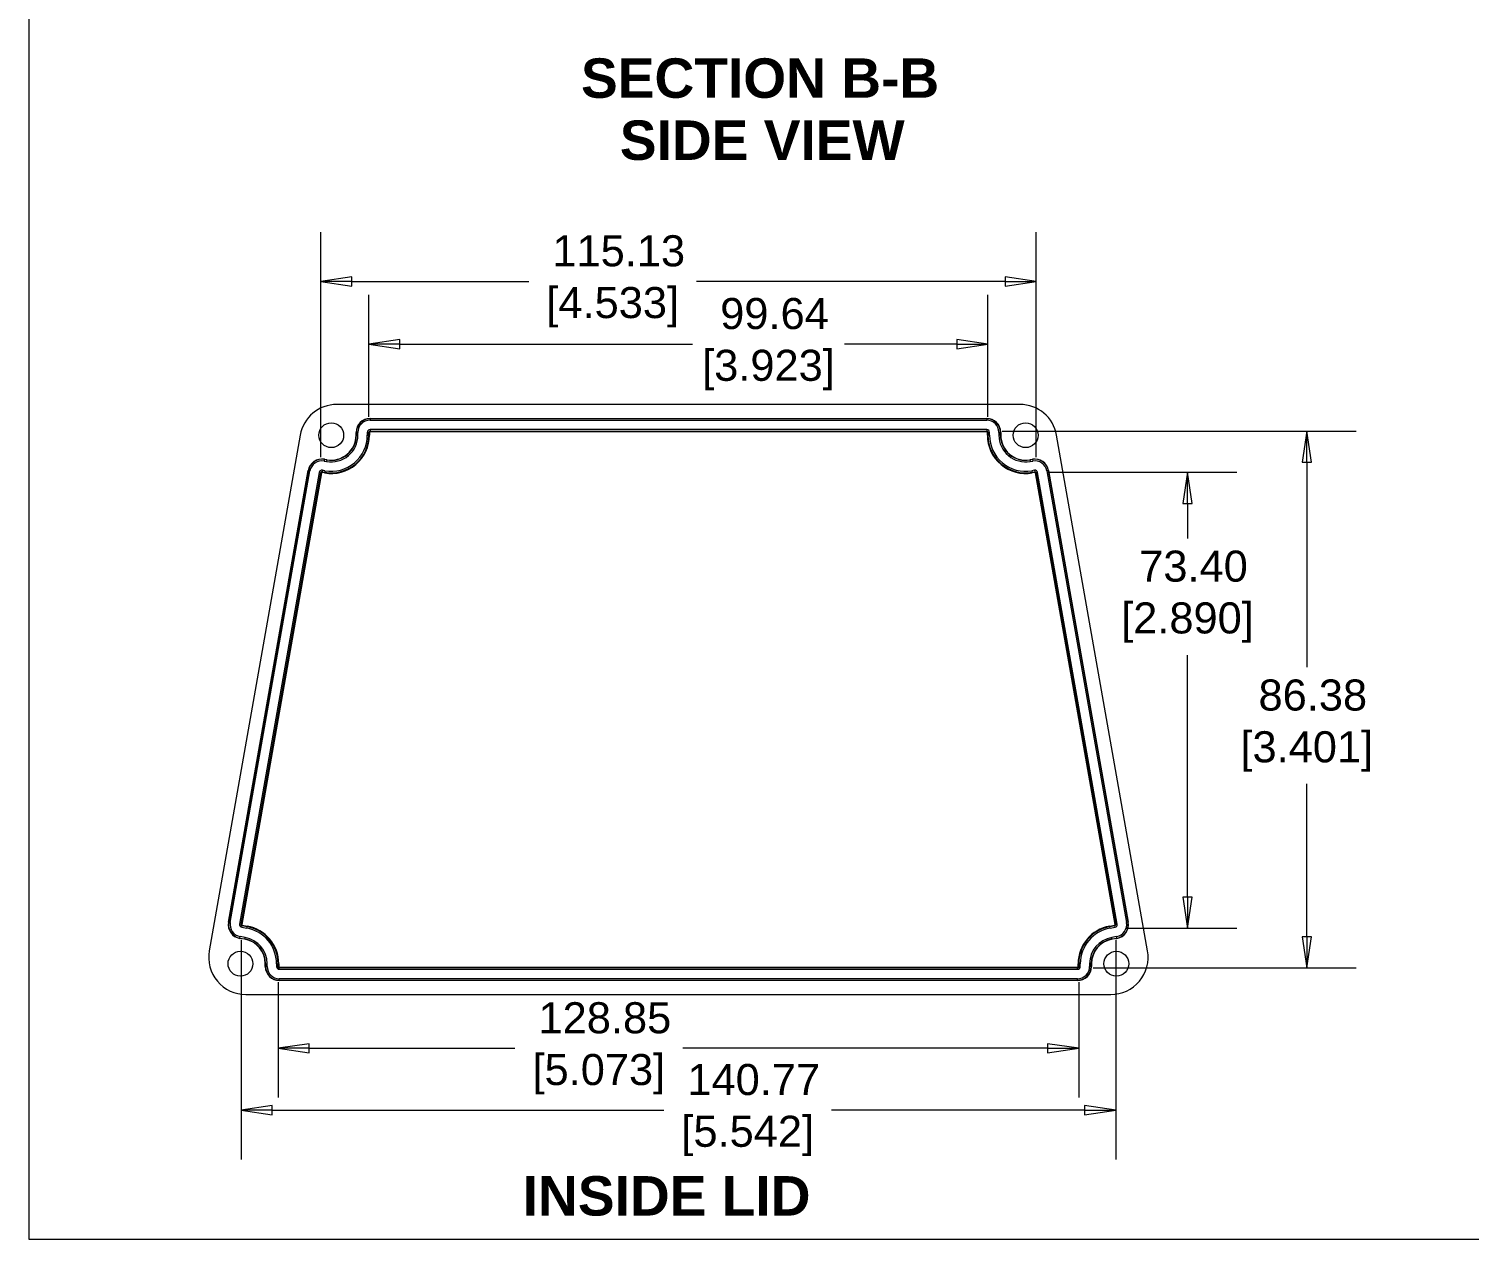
# Model space of a CAD drawing. Header units: millimetres. Extents: x 23 to 674, y 24 to 517.
# Drawn here: x 22.8 to 254.6, y 24.1 to 219 of the extents above; entities that cross this region are included whole.
import ezdxf

# ---------------------------------------------------------------- set-up
doc = ezdxf.new("R2010")
doc.units = ezdxf.units.MM
doc.header["$LTSCALE"] = 2.5
for name, color, linetype, lineweight in [('Dimension (ANSI)', 7, 'Continuous', 9), ('Sketch Geometry (ANSI)', 7, 'Continuous', 9), ('Symbol (ANSI)', 7, 'Continuous', 9), ('Visible (ANSI)', 7, 'Continuous', 9), ('Visible Narrow (ANSI)', 7, 'Continuous', 9)]:
    doc.layers.add(name, color=color, linetype=linetype, lineweight=lineweight)
doc.styles.add('Label Text (ANSI)', font='arialbd.ttf')
doc.styles.add('Note Text (ANSI)', font='arial.ttf')
doc.styles.add('Text Style20', font='arial.ttf')
doc.dimstyles.new('Default - mm (ANSI)', dxfattribs={"dimscale": 2.5, "dimtxt": 2, "dimasz": 2, "dimexe": 3.175, "dimexo": 1, "dimgap": 0.8, "dimtad": 0, "dimtih": 1, "dimtoh": 1, "dimrnd": 1e-08, "dimzin": 4, "dimdsep": 46, "dimtxsty": 'Note Text (ANSI)', "dimblk": 'Filled-1', "dimcen": 0.09, "dimdle": 10, "dimclrd": 256, "dimclre": 256, "dimclrt": 256, "dimadec": 1, "dimazin": 0, "dimtfac": 1.524, "dimtofl": 0, "dimtmove": 0, "dimatfit": 3, "dimfxl": 0, "dimtolj": 1, "dimtzin": 0, "dimlwd": -1, "dimlwe": -1, "dimarcsym": 0})

# ---------------------------------------------------------------- blocks, each defined once
blk = doc.blocks.new('Title Blocks HAMMOND')
at = {"layer": 'Sketch Geometry (ANSI)'}
for p, q in [((9.353, 206.727), (9.353, 9.64)), ((9.353, 9.64), (173.942, 9.64))]:
    blk.add_line(p, q, dxfattribs=at)
at = {"layer": 'Symbol (ANSI)', "style": 'Text Style20'}
blk.add_attdef('<TITLE>_001', (224.48, 16.317), '', height=5, dxfattribs=at)
blk = doc.blocks.new('Filled-1')
at = {"color": 0}
for p, q in [((0, 0), (-1, 0.15)), ((-1, 0.15), (-1, -0.15)), ((-1, 0), (0, 0)), ((-1, -0.15), (0, 0))]:
    blk.add_line(p, q, dxfattribs=at)
at = {"color": 0, "flags": 128}
blk.add_lwpolyline([(-1, -0.15), (0, 0), (-1, 0.15), (-1, -0.15)], dxfattribs=at)
at = {"color": 0}
blk.add_solid([(-1, -0.15), (0, 0), (-1, 0.15), (-1, -0.15)], dxfattribs=at)
blk = doc.blocks.new('*D19')
at = {"layer": 'Defpoints', "color": 0, "transparency": 16777216}
for p in [(184.88, 178.34), (69.75, 147.52), (184.88, 147.52)]:
    blk.add_point(p, dxfattribs=at)
at = {"layer": 'Dimension (ANSI)', "transparency": 16777216}
for p, q in [((69.75, 150.02), (69.75, 186.28)), ((184.88, 150.02), (184.88, 186.28)), ((74.75, 178.34), (103.24, 178.34)), ((179.88, 178.34), (130.23, 178.34))]:
    blk.add_line(p, q, dxfattribs=at)
at = {"layer": 'Dimension (ANSI)', "transparency": 16777216, "xscale": 5, "yscale": 5, "zscale": 5, "rotation": 180}
blk.add_blockref('Filled-1', (69.75, 178.34), dxfattribs=at)
at = {"layer": 'Dimension (ANSI)', "transparency": 16777216, "xscale": 5, "yscale": 5, "zscale": 5}
blk.add_blockref('Filled-1', (184.88, 178.34), dxfattribs=at)
at = {"layer": 'Dimension (ANSI)', "transparency": 16777216, "insert": (116.74, 178.34), "char_height": 5, "attachment_point": 5, "style": 'Note Text (ANSI)'}
blk.add_mtext('\\A1; 115.13\\P[4.533]', dxfattribs=at)
blk = doc.blocks.new('*D20')
at = {"layer": 'Defpoints', "color": 0, "transparency": 16777216}
for p in [(177.14, 168.24), (77.49, 154.03), (177.14, 154.03)]:
    blk.add_point(p, dxfattribs=at)
at = {"layer": 'Dimension (ANSI)', "transparency": 16777216}
for p, q in [((77.49, 156.53), (77.49, 176.17)), ((177.14, 156.53), (177.14, 176.17)), ((82.49, 168.24), (129.59, 168.24)), ((172.14, 168.24), (154.03, 168.24))]:
    blk.add_line(p, q, dxfattribs=at)
at = {"layer": 'Dimension (ANSI)', "transparency": 16777216, "xscale": 5, "yscale": 5, "zscale": 5, "rotation": 180}
blk.add_blockref('Filled-1', (77.49, 168.24), dxfattribs=at)
at = {"layer": 'Dimension (ANSI)', "transparency": 16777216, "xscale": 5, "yscale": 5, "zscale": 5}
blk.add_blockref('Filled-1', (177.14, 168.24), dxfattribs=at)
at = {"layer": 'Dimension (ANSI)', "transparency": 16777216, "insert": (141.81, 168.24), "char_height": 5, "attachment_point": 5, "style": 'Note Text (ANSI)'}
blk.add_mtext('\\A1; 99.64\\P[3.923]', dxfattribs=at)
blk = doc.blocks.new('*D21')
at = {"layer": 'Defpoints', "color": 0, "transparency": 16777216}
for p in [(56.93, 74.81), (197.7, 74.81), (56.93, 44.92)]:
    blk.add_point(p, dxfattribs=at)
at = {"layer": 'Dimension (ANSI)', "transparency": 16777216}
for p, q in [((56.93, 72.31), (56.93, 36.98)), ((197.7, 72.31), (197.7, 36.98)), ((61.93, 44.92), (124.98, 44.92)), ((192.7, 44.92), (151.97, 44.92))]:
    blk.add_line(p, q, dxfattribs=at)
at = {"layer": 'Dimension (ANSI)', "transparency": 16777216, "xscale": 5, "yscale": 5, "zscale": 5, "rotation": 180}
blk.add_blockref('Filled-1', (56.93, 44.92), dxfattribs=at)
at = {"layer": 'Dimension (ANSI)', "transparency": 16777216, "xscale": 5, "yscale": 5, "zscale": 5}
blk.add_blockref('Filled-1', (197.7, 44.92), dxfattribs=at)
at = {"layer": 'Dimension (ANSI)', "transparency": 16777216, "insert": (138.47, 44.92), "char_height": 5, "attachment_point": 5, "style": 'Note Text (ANSI)'}
blk.add_mtext('\\A1; 140.77\\P[5.542]', dxfattribs=at)
blk = doc.blocks.new('*D22')
at = {"layer": 'Defpoints', "color": 0, "transparency": 16777216}
for p in [(62.89, 68.03), (191.74, 68.03), (191.74, 54.86)]:
    blk.add_point(p, dxfattribs=at)
at = {"layer": 'Dimension (ANSI)', "transparency": 16777216}
for p, q in [((62.89, 65.53), (62.89, 46.92)), ((191.74, 65.53), (191.74, 46.92)), ((67.89, 54.86), (101, 54.86)), ((186.74, 54.86), (128.03, 54.86))]:
    blk.add_line(p, q, dxfattribs=at)
at = {"layer": 'Dimension (ANSI)', "transparency": 16777216, "xscale": 5, "yscale": 5, "zscale": 5, "rotation": 180}
blk.add_blockref('Filled-1', (62.89, 54.86), dxfattribs=at)
at = {"layer": 'Dimension (ANSI)', "transparency": 16777216, "xscale": 5, "yscale": 5, "zscale": 5}
blk.add_blockref('Filled-1', (191.74, 54.86), dxfattribs=at)
at = {"layer": 'Dimension (ANSI)', "transparency": 16777216, "insert": (114.51, 54.86), "char_height": 5, "attachment_point": 5, "style": 'Note Text (ANSI)'}
blk.add_mtext('\\A1; 128.85\\P[5.073]', dxfattribs=at)
blk = doc.blocks.new('*D23')
at = {"layer": 'Defpoints', "color": 0, "transparency": 16777216}
for p in [(176.94, 154.22), (228.45, 154.22), (191.55, 67.83)]:
    blk.add_point(p, dxfattribs=at)
at = {"layer": 'Dimension (ANSI)', "transparency": 16777216}
for p, q in [((179.44, 154.22), (236.39, 154.22)), ((228.45, 149.22), (228.45, 116.21)), ((228.45, 72.83), (228.45, 97.44)), ((194.05, 67.83), (236.39, 67.83))]:
    blk.add_line(p, q, dxfattribs=at)
at = {"layer": 'Dimension (ANSI)', "transparency": 16777216, "xscale": 5, "yscale": 5, "zscale": 5}
for p, rotation in [((228.45, 154.22), 90), ((228.45, 67.83), 270)]:
    blk.add_blockref('Filled-1', p, dxfattribs=dict(at, rotation=rotation))
at = {"layer": 'Dimension (ANSI)', "transparency": 16777216, "insert": (228.45, 106.82), "char_height": 5, "attachment_point": 5, "style": 'Note Text (ANSI)'}
blk.add_mtext('\\A1; 86.38\\P[3.401]', dxfattribs=at)
blk = doc.blocks.new('*D24')
at = {"layer": 'Defpoints', "color": 0, "transparency": 16777216}
for p in [(184.25, 147.6), (196.79, 74.2), (209.25, 74.2)]:
    blk.add_point(p, dxfattribs=at)
at = {"layer": 'Dimension (ANSI)', "transparency": 16777216}
for p, q in [((186.75, 147.6), (217.18, 147.6)), ((209.25, 142.6), (209.25, 136.95)), ((209.25, 79.2), (209.25, 118.18)), ((199.29, 74.2), (217.18, 74.2))]:
    blk.add_line(p, q, dxfattribs=at)
at = {"layer": 'Dimension (ANSI)', "transparency": 16777216, "xscale": 5, "yscale": 5, "zscale": 5}
for p, rotation in [((209.25, 147.6), 90), ((209.25, 74.2), 270)]:
    blk.add_blockref('Filled-1', p, dxfattribs=dict(at, rotation=rotation))
at = {"layer": 'Dimension (ANSI)', "transparency": 16777216, "insert": (209.25, 127.57), "char_height": 5, "attachment_point": 5, "style": 'Note Text (ANSI)'}
blk.add_mtext('\\A1; 73.40\\P[2.890]', dxfattribs=at)

msp = doc.modelspace()

# ---------------------------------------------------------------- linework, layer by layer
at = {"layer": 'Visible (ANSI)'}
for p, q in [((182.281, 158.526), (72.347, 158.526)), ((77.684, 156.276), (176.944, 156.276)), ((66.44, 153.569), (51.804, 70.565)), ((75.434, 153.571), (75.434, 154.026)), ((77.591, 154.026), (77.591, 153.571)), ((176.944, 154.119), (77.684, 154.119)), ((177.037, 153.571), (177.037, 154.026)), ((179.194, 154.026), (179.194, 153.571)), ((202.824, 70.565), (188.188, 153.569)), ((70.328, 149.704), (70.74, 149.632)), ((183.889, 149.632), (184.3, 149.704)), ((54.901, 75.167), (67.722, 147.879)), ((69.846, 147.504), (57.025, 74.793)), ((70.365, 147.507), (69.954, 147.58)), ((184.675, 147.58), (184.263, 147.507)), ((197.604, 74.793), (184.783, 147.504)), ((186.907, 147.879), (199.728, 75.167)), ((57.1, 74.685), (57.898, 74.544)), ((196.73, 74.544), (197.528, 74.685)), ((57.524, 72.42), (56.726, 72.561)), ((197.903, 72.561), (197.105, 72.42)), ((60.829, 68.026), (60.829, 68.481)), ((62.986, 68.481), (62.986, 68.026)), ((63.079, 67.933), (191.549, 67.933)), ((191.642, 68.026), (191.642, 68.481)), ((193.799, 68.481), (193.799, 68.026)), ((191.549, 65.776), (63.079, 65.776)), ((57.711, 63.526), (196.917, 63.526))]:
    msp.add_line(p, q, dxfattribs=at)
for centre in [(71.434, 153.571), (183.194, 153.571), (56.829, 68.481), (197.799, 68.481)]:
    msp.add_circle(centre, 2, dxfattribs=at)
for centre, radius, start, end in [((77.684, 154.026), 2.25, 90, 180), ((176.944, 154.026), 2.25, 0, 90), ((71.434, 153.571), 6.157, 260, 0), ((71.434, 153.571), 4, 260, 0), ((77.684, 154.026), 0.0929, 90, 180), ((176.944, 154.026), 0.0929, 0, 90), ((183.194, 153.571), 6.157, 180, 280), ((183.194, 153.571), 4, 180, 280), ((69.938, 147.488), 2.25, 80, 170), ((184.691, 147.488), 2.25, 10, 100), ((69.938, 147.488), 0.0929, 80, 170), ((184.691, 147.488), 0.0929, 10, 100), ((57.116, 74.777), 2.25, 170, 260), ((57.116, 74.777), 0.0929, 170, 260), ((56.829, 68.481), 6.157, 0, 80), ((197.799, 68.481), 6.157, 100, 180), ((197.512, 74.777), 0.0929, 280, 10), ((197.512, 74.777), 2.25, 280, 10), ((56.829, 68.481), 4, 0, 80), ((197.799, 68.481), 4, 100, 180), ((63.079, 68.026), 2.25, 180, 270), ((63.079, 68.026), 0.0929, 180, 270), ((191.549, 68.026), 0.0929, 270, 0), ((191.549, 68.026), 2.25, 270, 0)]:
    msp.add_arc(centre, radius, start, end, dxfattribs=at)
for centre, major_axis, ratio, start_param, end_param in [((72.351, 152.524), (-3.859, 4.599), 0.9994163, 5.5853411, 6.9810295), ((182.278, 152.524), (3.859, 4.599), 0.9994163, 5.5853411, 6.9810295), ((57.716, 69.528), (-4.6, -3.86), 0.9991712, 5.410929, 7.1554416), ((196.912, 69.528), (4.6, -3.86), 0.9991712, 5.410929, 7.1554416)]:
    msp.add_ellipse(centre, major_axis=major_axis, ratio=ratio, start_param=start_param, end_param=end_param, dxfattribs=at)
at = {"layer": 'Visible Narrow (ANSI)'}
for p, q in [((77.684, 156.276), (77.684, 156.23)), ((77.684, 156.23), (77.684, 155.98)), ((176.944, 156.23), (77.684, 156.23)), ((77.684, 155.98), (176.944, 155.98)), ((176.944, 156.276), (176.944, 156.23)), ((176.944, 156.23), (176.944, 155.98)), ((75.434, 154.026), (75.48, 154.026)), ((75.434, 153.571), (75.48, 153.571)), ((75.48, 154.026), (75.73, 154.026)), ((75.48, 154.026), (75.48, 153.571)), ((75.48, 153.571), (75.73, 153.571)), ((75.73, 153.571), (75.73, 154.026)), ((77.243, 154.026), (77.493, 154.026)), ((77.243, 154.026), (77.243, 153.571)), ((77.243, 153.571), (77.493, 153.571)), ((77.493, 153.571), (77.493, 154.026)), ((77.493, 154.026), (77.591, 154.026)), ((77.493, 153.571), (77.591, 153.571)), ((77.684, 154.467), (77.684, 154.217)), ((176.944, 154.467), (77.684, 154.467)), ((77.684, 154.217), (176.944, 154.217)), ((77.684, 154.217), (77.684, 154.119)), ((176.944, 154.467), (176.944, 154.217)), ((176.944, 154.217), (176.944, 154.119)), ((177.136, 154.026), (177.037, 154.026)), ((177.136, 153.571), (177.037, 153.571)), ((177.385, 154.026), (177.136, 154.026)), ((177.136, 154.026), (177.136, 153.571)), ((177.385, 153.571), (177.136, 153.571)), ((177.385, 153.571), (177.385, 154.026)), ((178.898, 154.026), (178.898, 153.571)), ((179.148, 154.026), (178.898, 154.026)), ((179.148, 153.571), (178.898, 153.571)), ((179.148, 153.571), (179.148, 154.026)), ((179.194, 154.026), (179.148, 154.026)), ((179.194, 153.571), (179.148, 153.571)), ((70.32, 149.659), (70.277, 149.413)), ((70.277, 149.413), (70.688, 149.34)), ((70.328, 149.704), (70.32, 149.659)), ((70.732, 149.586), (70.32, 149.659)), ((70.732, 149.586), (70.688, 149.34)), ((70.74, 149.632), (70.732, 149.586)), ((183.889, 149.632), (183.897, 149.586)), ((184.308, 149.659), (183.897, 149.586)), ((183.897, 149.586), (183.94, 149.34)), ((183.94, 149.34), (184.352, 149.413)), ((184.3, 149.704), (184.308, 149.659)), ((184.308, 149.659), (184.352, 149.413)), ((67.767, 147.871), (54.946, 75.159)), ((55.192, 75.116), (68.013, 147.828)), ((69.503, 147.565), (56.682, 74.853)), ((56.928, 74.81), (69.749, 147.521)), ((67.722, 147.879), (67.767, 147.871)), ((67.767, 147.871), (68.013, 147.828)), ((69.503, 147.565), (69.749, 147.521)), ((69.749, 147.521), (69.846, 147.504)), ((69.971, 147.677), (69.954, 147.58)), ((70.014, 147.923), (69.971, 147.677)), ((69.971, 147.677), (70.382, 147.604)), ((70.426, 147.85), (70.014, 147.923)), ((70.382, 147.604), (70.365, 147.507)), ((70.426, 147.85), (70.382, 147.604)), ((184.614, 147.923), (184.203, 147.85)), ((184.203, 147.85), (184.246, 147.604)), ((184.246, 147.604), (184.658, 147.677)), ((184.246, 147.604), (184.263, 147.507)), ((184.614, 147.923), (184.658, 147.677)), ((184.658, 147.677), (184.675, 147.58)), ((184.879, 147.521), (184.783, 147.504)), ((185.126, 147.565), (184.879, 147.521)), ((184.879, 147.521), (197.7, 74.81)), ((197.947, 74.853), (185.126, 147.565)), ((186.862, 147.871), (186.616, 147.828)), ((186.616, 147.828), (199.437, 75.116)), ((186.907, 147.879), (186.862, 147.871)), ((199.683, 75.159), (186.862, 147.871)), ((54.901, 75.167), (54.946, 75.159)), ((55.192, 75.116), (54.946, 75.159)), ((56.928, 74.81), (56.682, 74.853)), ((56.928, 74.81), (57.025, 74.793)), ((57.04, 74.342), (57.083, 74.588)), ((57.04, 74.342), (57.838, 74.201)), ((57.083, 74.588), (57.1, 74.685)), ((57.881, 74.447), (57.083, 74.588)), ((57.838, 74.201), (57.881, 74.447)), ((57.881, 74.447), (57.898, 74.544)), ((196.747, 74.447), (196.73, 74.544)), ((197.545, 74.588), (196.747, 74.447)), ((196.791, 74.201), (196.747, 74.447)), ((196.791, 74.201), (197.589, 74.342)), ((197.545, 74.588), (197.528, 74.685)), ((197.589, 74.342), (197.545, 74.588)), ((197.7, 74.81), (197.604, 74.793)), ((197.947, 74.853), (197.7, 74.81)), ((199.683, 75.159), (199.437, 75.116)), ((199.728, 75.167), (199.683, 75.159)), ((56.726, 72.561), (56.734, 72.606)), ((56.734, 72.606), (56.777, 72.852)), ((56.734, 72.606), (57.532, 72.465)), ((57.575, 72.711), (56.777, 72.852)), ((57.524, 72.42), (57.532, 72.465)), ((57.532, 72.465), (57.575, 72.711)), ((197.851, 72.852), (197.053, 72.711)), ((197.097, 72.465), (197.053, 72.711)), ((197.097, 72.465), (197.895, 72.606)), ((197.105, 72.42), (197.097, 72.465)), ((197.895, 72.606), (197.851, 72.852)), ((197.903, 72.561), (197.895, 72.606)), ((60.829, 68.481), (60.875, 68.481)), ((60.829, 68.026), (60.875, 68.026)), ((60.875, 68.481), (61.125, 68.481)), ((60.875, 68.481), (60.875, 68.026)), ((60.875, 68.026), (61.125, 68.026)), ((61.125, 68.026), (61.125, 68.481)), ((62.638, 68.481), (62.888, 68.481)), ((62.638, 68.481), (62.638, 68.026)), ((62.638, 68.026), (62.888, 68.026)), ((62.888, 68.026), (62.888, 68.481)), ((62.888, 68.481), (62.986, 68.481)), ((62.888, 68.026), (62.986, 68.026)), ((63.079, 67.835), (63.079, 67.933)), ((63.079, 67.585), (63.079, 67.835)), ((191.549, 67.835), (63.079, 67.835)), ((63.079, 67.585), (191.549, 67.585)), ((191.549, 67.835), (191.549, 67.933)), ((191.549, 67.585), (191.549, 67.835)), ((191.741, 68.481), (191.642, 68.481)), ((191.741, 68.026), (191.642, 68.026)), ((191.99, 68.481), (191.741, 68.481)), ((191.741, 68.481), (191.741, 68.026)), ((191.99, 68.026), (191.741, 68.026)), ((191.99, 68.026), (191.99, 68.481)), ((193.503, 68.481), (193.503, 68.026)), ((193.753, 68.481), (193.503, 68.481)), ((193.753, 68.026), (193.503, 68.026)), ((193.753, 68.026), (193.753, 68.481)), ((193.799, 68.481), (193.753, 68.481)), ((193.799, 68.026), (193.753, 68.026)), ((191.549, 66.072), (63.079, 66.072)), ((63.079, 65.822), (63.079, 66.072)), ((63.079, 65.822), (191.549, 65.822)), ((63.079, 65.776), (63.079, 65.822)), ((191.549, 65.822), (191.549, 66.072)), ((191.549, 65.776), (191.549, 65.822))]:
    msp.add_line(p, q, dxfattribs=at)
for centre, radius, start, end in [((77.684, 154.026), 2.204, 90, 180), ((77.684, 154.026), 1.954, 90, 180), ((176.944, 154.026), 2.204, 0, 90), ((176.944, 154.026), 1.954, 0, 90), ((71.434, 153.571), 6.059, 260, 0), ((71.434, 153.571), 5.809, 260, 0), ((71.434, 153.571), 4.296, 260, 0), ((71.434, 153.571), 4.046, 260, 0), ((77.684, 154.026), 0.441, 90, 180), ((77.684, 154.026), 0.191, 90, 180), ((176.944, 154.026), 0.441, 0, 90), ((176.944, 154.026), 0.191, 0, 90), ((183.194, 153.571), 6.059, 180, 280), ((183.194, 153.571), 5.809, 180, 280), ((183.194, 153.571), 4.296, 180, 280), ((183.194, 153.571), 4.046, 180, 280), ((69.938, 147.488), 2.204, 80, 170), ((69.938, 147.488), 1.954, 80, 170), ((184.691, 147.488), 2.204, 10, 100), ((184.691, 147.488), 1.954, 10, 100), ((69.938, 147.488), 0.441, 80, 170), ((69.938, 147.488), 0.191, 80, 170), ((184.691, 147.488), 0.441, 10, 100), ((184.691, 147.488), 0.191, 10, 100), ((57.116, 74.777), 2.204, 170, 260), ((57.116, 74.777), 1.954, 170, 260), ((57.116, 74.777), 0.441, 170, 260), ((57.116, 74.777), 0.191, 170, 260), ((56.829, 68.481), 5.809, 0, 80), ((56.829, 68.481), 6.059, 0, 80), ((197.799, 68.481), 6.059, 100, 180), ((197.799, 68.481), 5.809, 100, 180), ((197.512, 74.777), 0.191, 280, 10), ((197.512, 74.777), 0.441, 280, 10), ((197.512, 74.777), 1.954, 280, 10), ((197.512, 74.777), 2.204, 280, 10), ((56.829, 68.481), 4.046, 0, 80), ((56.829, 68.481), 4.296, 0, 80), ((197.799, 68.481), 4.296, 100, 180), ((197.799, 68.481), 4.046, 100, 180), ((63.079, 68.026), 2.204, 180, 270), ((63.079, 68.026), 1.954, 180, 270), ((63.079, 68.026), 0.441, 180, 270), ((63.079, 68.026), 0.191, 180, 270), ((191.549, 68.026), 0.441, 270, 0), ((191.549, 68.026), 0.191, 270, 0), ((191.549, 68.026), 1.954, 270, 0), ((191.549, 68.026), 2.204, 270, 0)]:
    msp.add_arc(centre, radius, start, end, dxfattribs=at)

# ---------------------------------------------------------------- block references
at = {"xscale": 2.5, "yscale": 2.5, "zscale": 2.5}
msp.add_blockref('Title Blocks HAMMOND', (-0.622, 0.031), dxfattribs=at)

# ---------------------------------------------------------------- texts
at = {"layer": 'Symbol (ANSI)', "char_height": 6.35, "attachment_point": 7, "line_spacing_factor": 0.25, "style": 'Label Text (ANSI)'}
for s, insert in [('SECTION B-B', (111.633, 207.799)), ('SIDE VIEW', (117.88, 197.806)), ('INSIDE LID', (102.254, 27.842))]:
    msp.add_mtext(s, dxfattribs=dict(at, insert=insert))

# ---------------------------------------------------------------- dimensions: what is measured, and where the dimension line sits
at = {"layer": 'Dimension (ANSI)'}
for base, p1, p2, angle, text, override, picture, middle in [((184.879, 178.344), (69.749, 147.521), (184.879, 147.521), 180, ' <>\\X[4.533]', {"dimgap": 0.8, "dimtih": 0, "dimtoh": 0, "dimdec": 2, "dimpost": '\\X', "dimtol": 0, "dimlim": 0, "dimtp": 0, "dimtm": 0, "dimtdec": 2, "dimatfit": 1}, '*D19', (116.735, 178.344)), ((177.136, 168.235), (77.493, 154.026), (177.136, 154.026), 180, ' <>\\X[3.923]', {"dimgap": 0.8, "dimtih": 0, "dimtoh": 0, "dimdec": 2, "dimpost": '\\X', "dimtol": 0, "dimlim": 0, "dimtp": 0, "dimtm": 0, "dimtdec": 2, "dimatfit": 1}, '*D20', (141.81, 168.235)), ((228.451, 154.217), (191.549, 67.835), (176.944, 154.217), 90, ' <>\\X[3.401]', {"dimgap": 0.8, "dimdec": 2, "dimpost": '\\X', "dimtol": 0, "dimlim": 0, "dimtp": 0, "dimtm": 0, "dimtdec": 2, "dimatfit": 1}, '*D23', (228.451, 106.824)), ((209.246, 74.201), (184.246, 147.604), (196.791, 74.201), 90, ' <>\\X[2.890]', {"dimgap": 0.8, "dimdec": 2, "dimpost": '\\X', "dimtol": 0, "dimlim": 0, "dimtp": 0, "dimtm": 0, "dimtdec": 2, "dimatfit": 1}, '*D24', (209.246, 127.565)), ((56.928, 44.917), (197.7, 74.81), (56.928, 74.81), 180, ' <>\\X[5.542]', {"dimgap": 0.8, "dimtih": 0, "dimtoh": 0, "dimdec": 2, "dimpost": '\\X', "dimtol": 0, "dimlim": 0, "dimtp": 0, "dimtm": 0, "dimtdec": 2, "dimatfit": 1}, '*D21', (138.474, 44.917))]:
    dim = msp.add_linear_dim(base=base, p1=p1, p2=p2, angle=angle, text=text, dimstyle='Default - mm (ANSI)', override=override, dxfattribs=at)
    dim.commit()
    dim.dimension.update_dxf_attribs({"geometry": picture, "text_midpoint": middle, "dimtype": 160})
dim = msp.add_linear_dim(base=(191.741, 54.856), p1=(62.888, 68.026), p2=(191.741, 68.026), text=' <>\\X[5.073]', dimstyle='Default - mm (ANSI)', override={"dimgap": 0.8, "dimtih": 0, "dimtoh": 0, "dimdec": 2, "dimpost": '\\X', "dimtol": 0, "dimlim": 0, "dimtp": 0, "dimtm": 0, "dimtdec": 2, "dimatfit": 1}, dxfattribs=at)
dim.commit()
dim.dimension.update_dxf_attribs({"geometry": '*D22', "text_midpoint": (114.513, 54.856), "dimtype": 160})

doc.saveas('drawing.dxf')
